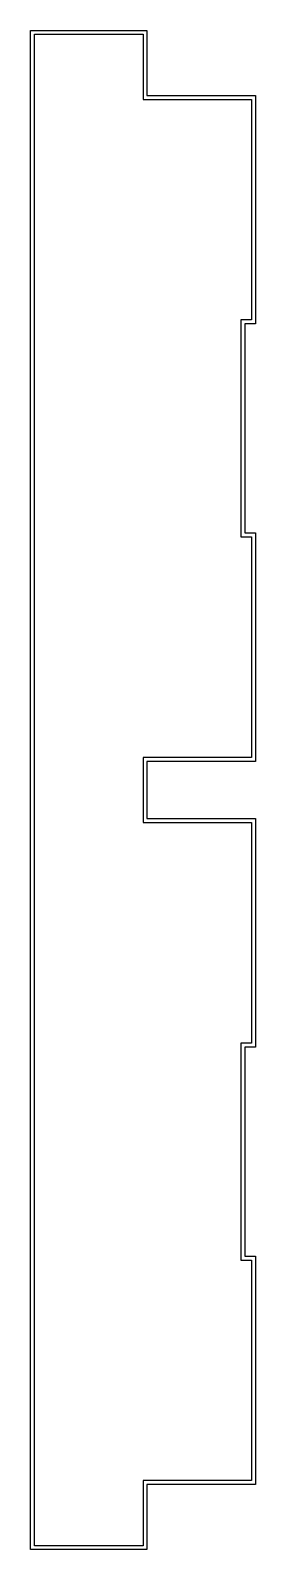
# Model space of a CAD drawing. Header units: millimetres. Extents: x -10.2 to 0.2, y -0.2 to 69.8.
import ezdxf

# ---------------------------------------------------------------- set-up
doc = ezdxf.new("R2010")
doc.units = ezdxf.units.MM
doc.layers.get('0').update_dxf_attribs({"linetype": 'CONTINUOUS'})

msp = doc.modelspace()

# ---------------------------------------------------------------- linework, layer by layer
for points in [[(-4.82, 2.82), (-4.82, -0.18), (-10.18, -0.18), (-10.18, 69.847), (-4.82, 69.847), (-4.82, 66.847), (0.18, 66.847), (0.18, 56.32), (-0.32, 56.32), (-0.32, 46.68), (0.18, 46.68), (0.18, 36.153), (-4.82, 36.153), (-4.82, 33.513), (0.18, 33.513), (0.18, 22.987), (-0.32, 22.987), (-0.32, 13.347), (0.18, 13.347), (0.18, 2.82)], [(-0.5, 46.5), (0, 46.5), (0, 36.333), (-5, 36.333), (-5, 33.333), (0, 33.333), (0, 23.167), (-0.5, 23.167), (-0.5, 13.167), (0, 13.167), (0, 3), (-5, 3), (-5, 0), (-10, 0), (-10, 69.667), (-5, 69.667), (-5, 66.667), (0, 66.667), (0, 56.5), (-0.5, 56.5)]]:
    msp.add_lwpolyline(points, close=True)

doc.saveas('drawing.dxf')
